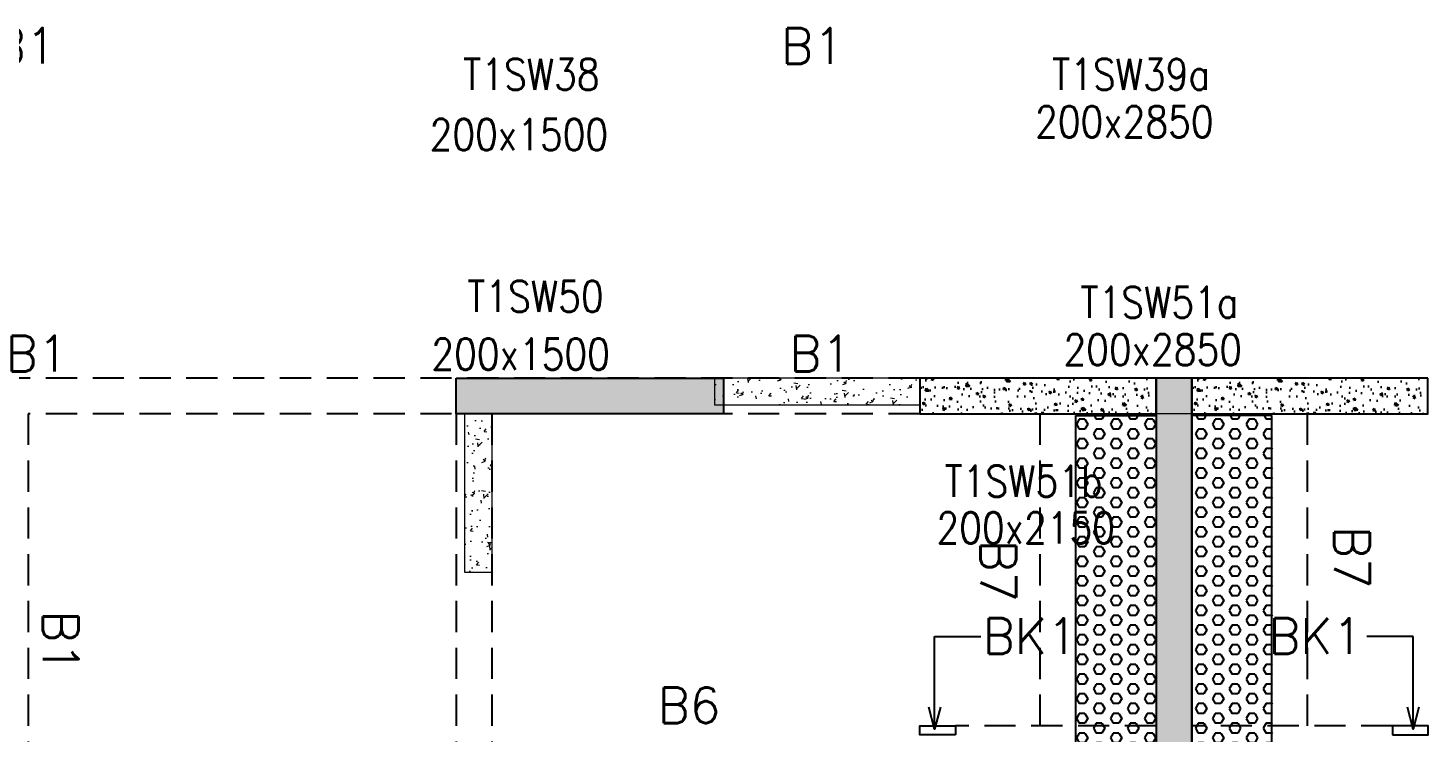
# Model space of a CAD drawing. Header units: millimetres. Extents: x 1078357 to 2594950, y -4969473 to -4636555.
# Drawn here: x 1728150 to 1736000, y -4669116 to -4665168 of the extents above; entities that cross this region are included whole.
import ezdxf

# ---------------------------------------------------------------- set-up
doc = ezdxf.new("R2010")
doc.units = ezdxf.units.MM
doc.linetypes.add('CENTER', pattern=[2, 1.25, -0.25, 0.25, -0.25])
doc.linetypes.add('HIDDEN', pattern=[0.375, 0.25, -0.125])
doc.layers.get('0').update_dxf_attribs({"lineweight": 0})
for name, color, linetype, lineweight in [('A-_ANOTDIMA_D-', 6, 'Continuous', 13), ('COL. NO.', 30, 'Continuous', 25), ('COL. SIZE', 7, 'Continuous', 25), ('RCC UPSTAND', 43, 'Continuous', 30), ('S-NON STR RCC WALL', 8, 'Continuous', 0)]:
    doc.layers.add(name, color=color, linetype=linetype, lineweight=lineweight)
for name, color, linetype in [('B-200x325', 201, 'HIDDEN'), ('B-200x375', 41, 'HIDDEN'), ('B-200x650', 241, 'HIDDEN'), ('BK1-200x650', 241, 'HIDDEN'), ('NON STR. RCC WALL', 6, 'Continuous'), ('S-COLUMN_SHEAR WALL', 1, 'Continuous'), ('SLAB FOLD', 8, 'Continuous')]:
    doc.layers.add(name, color=color, linetype=linetype)
doc.styles.add('Roman', font='romans')
doc.styles.add('ROMANS', font='romans.shx', dxfattribs={"width": 0.85})
doc.dimstyles.new('HARESH', dxfattribs={"dimtxt": 150, "dimasz": 75, "dimexe": 0, "dimexo": 0, "dimgap": 25, "dimtad": 1, "dimdec": 0, "dimdsep": 46, "dimtxsty": 'Roman', "dimblk": 'OBLIQUE', "dimcen": 225, "dimdle": 25, "dimclrd": 2, "dimclre": 2, "dimclrt": 7, "dimadec": 8, "dimazin": 1, "dimtfac": 1, "dimtdec": 0, "dimtmove": 0, "dimatfit": 0, "dimfxl": 1, "dimlwd": -1, "dimlwe": -1, "dimarcsym": 0})
pattern_1 = [(180, (602125.096, 207843.35), (-7e-15, -54.99261315), [31.75, -63.5]), (300, (602125.096, 207843.35), (47.625, 27.4963066), [31.75, -63.5]), (240, (602093.346, 207843.35), (47.625, -27.4963066), [31.75, -63.5])]

# ---------------------------------------------------------------- blocks, each defined once
blk = doc.blocks.new('_Oblique')
at = {"color": 0, "linetype": 'ByBlock', "lineweight": -2}
blk.add_line((-0.5, -0.5), (0.5, 0.5), dxfattribs=at)
blk = doc.blocks.new('G$CD63B60BD')
at = {"layer": 'COL. NO.', "linetype": 'Continuous', "style": 'ROMANS', "width": 0.85}
for s, p in [('T1SW38', (33939.5, 8565.4, -320.4)), ('T1SW39a', (37241.6, 8565.4, -320.4)), ('T1SW50', (33962.8, 7320.5, -320.4)), ('T1SW51a', (37400.7, 7287.4, -320.4)), ('T1SW51b', (36639.3, 6284.2, -320.4))]:
    blk.add_text(s, height=175, dxfattribs=at).set_placement(p)
at = {"layer": 'COL. SIZE', "linetype": 'Continuous', "style": 'ROMANS', "width": 0.85}
for s, p in [('200x1500', (33751.9, 8227.7, -320.4)), ('200x2850', (37146.7, 8299.7, -320.4)), ('200x1500', (33761.6, 6997, -320.4)), ('200x2850', (37305.9, 7021.7, -320.4)), ('200x2150', (36593.6, 6022.6, -320.4))]:
    blk.add_text(s, height=175, dxfattribs=at).set_placement(p)

msp = doc.modelspace()

# ---------------------------------------------------------------- hatches: boundary and pattern name
at = {"layer": 'RCC UPSTAND'}
h = msp.add_hatch(dxfattribs=at)
h.set_pattern_fill('AR-CONC', color=8, scale=20, angle=270)
h.set_pattern_definition([(320, (4945070.53, -2130488.24), (-12.550427, -143.4520365), [15, -165]), (265, (4945070.53, -2130488.24), (150.438427, 27.7502667), [12, -132]), (10.4514445, (4945069.48, -2130500.2), (137.887998, -115.7017693), [12.7480384, -140.2284224]), (316.1842, (4945110.53, -2130488.24), (-33.103856, -213.448266), [22.5, -247.5]), (6.6356355, (4945107.77, -2130506.03), (194.82372, -186.932389), [19.122068, -210.342752]), (261.184164, (4945110.53, -2130488.24), (194.82372, -186.932389), [18, -198]), (291, (4945100.53, -2130508.24), (-80.523778, -119.3814104), [15, -165]), (236, (4945100.53, -2130508.24), (145.030009, -48.6630664), [12, -132]), (341.4514447, (4945093.81, -2130518.19), (64.5062306, -168.0444753), [12.748038, -140.2284224]), (307.5, (4945070.525, -2130488.24), (66.57877077, -2.43197106), [0, -130.4, 0, -134, 0, -132.5]), (277.5, (4945070.525, -2130488.24), (78.8823424, -52.6139075), [0, -76.4, 0, -127.4, 0, -50.5]), (237.5, (4945070.525, -2130443.64), (-4.51097435, -106.7644872), [0, -50, 0, -156, 0, -207]), (227.5, (4945070.525, -2130423.64), (20.0209965, -116.6372339), [0, -65, 0, -103.6, 0, -147])])
h.paths.add_polyline_path([(1734474.7, -4667131.4), (1733149.7, -4667131.2), (1733149.7, -4667330.6), (1734474.7, -4667330.9)])
h = msp.add_hatch(dxfattribs=at)
h.set_pattern_fill('AR-CONC', color=8, scale=20, angle=270)
h.set_pattern_definition([(320, (4946595.53, -2130488.24), (-12.550427, -143.4520365), [15, -165]), (265, (4946595.53, -2130488.24), (150.438427, 27.7502667), [12, -132]), (10.4514445, (4946594.48, -2130500.2), (137.887998, -115.7017693), [12.7480384, -140.2284224]), (316.1842, (4946635.53, -2130488.24), (-33.103856, -213.448266), [22.5, -247.5]), (6.6356355, (4946632.77, -2130506.03), (194.82372, -186.932389), [19.122068, -210.342752]), (261.184164, (4946635.53, -2130488.24), (194.82372, -186.932389), [18, -198]), (291, (4946625.53, -2130508.24), (-80.523778, -119.3814104), [15, -165]), (236, (4946625.53, -2130508.24), (145.030009, -48.6630664), [12, -132]), (341.4514447, (4946618.81, -2130518.19), (64.5062306, -168.0444753), [12.748038, -140.2284224]), (307.5, (4946595.525, -2130488.24), (66.57877077, -2.43197106), [0, -130.4, 0, -134, 0, -132.5]), (277.5, (4946595.525, -2130488.24), (78.8823424, -52.6139075), [0, -76.4, 0, -127.4, 0, -50.5]), (237.5, (4946595.525, -2130443.64), (-4.51097435, -106.7644872), [0, -50, 0, -156, 0, -207]), (227.5, (4946595.525, -2130423.64), (20.0209965, -116.6372339), [0, -65, 0, -103.6, 0, -147])])
h.paths.add_polyline_path([(1735999.7, -4667131.4), (1734674.7, -4667131.2), (1734674.7, -4667330.6), (1735999.7, -4667330.9)])
at = {"layer": 'S-COLUMN_SHEAR WALL', "lineweight": 25}
h = msp.add_hatch(color=1, dxfattribs=at)
h.dxf.hatch_style = 1
h.paths.add_polyline_path([(1730549.7, -4667130.8), (1732049.7, -4667130.8), (1732049.7, -4667330.8), (1730549.7, -4667330.8)])
h = msp.add_hatch(color=1, dxfattribs=at)
h.dxf.hatch_style = 1
h.paths.add_polyline_path([(1734474.7, -4669280.8), (1734674.7, -4669280.8), (1734674.7, -4667130.8), (1734474.7, -4667130.8)])
at = {"layer": 'S-NON STR RCC WALL'}
h = msp.add_hatch(dxfattribs=at)
h.set_pattern_fill('AR-CONC', color=256)
h.set_pattern_definition([(50, (-4642745.6, 23291591.78), (182.184669, -15.9390855), [19.05, -209.55]), (355, (-4642745.6, 23291591.78), (-35.2434214, 191.0568452), [15.24, -167.6405842]), (100.4514447, (-4642730.41, 23291590.45), (146.9412471, 175.1177519), [16.1900088, -178.0902446]), (46.1842, (-4642745.6, 23291642.58), (271.0790409, -42.042328), [28.575, -314.325]), (96.6355576, (-4642723, 23291639.08), (237.404134, 247.4261246), [24.2850231, -267.1356082]), (351.1841512, (-4642745.6, 23291642.58), (237.404134, 247.4261246), [22.859967, -251.459732]), (21, (-4642720.2, 23291629.88), (151.6143913, -102.2651982), [19.05, -209.55]), (326, (-4642720.2, 23291629.88), (61.8020283, 184.1879661), [15.24, -167.64]), (71.451445, (-4642707.56, 23291621.36), (213.4164193, 81.9227689), [16.1900088, -178.0899376]), (37.5, (-4642745.6, 23291591.78), (3.08860325, 84.55503887), [0, -165.608, 0, -170.18, 0, -168.275]), (7.5, (-4642745.6, 23291591.78), (66.8196625, 100.18057482), [0, -97.028, 0, -161.798, 0, -64.135]), (327.5, (-4642802.24, 23291591.78), (135.59059517, -5.728744), [0, -63.5, 0, -198.12, 0, -262.89]), (317.5, (-4642827.64, 23291591.78), (148.1291814, 25.42649103), [0, -82.55, 0, -131.572, 0, -186.69])])
h.paths.add_polyline_path([(1733149.9, -4667130.8), (1731999.9, -4667130.8), (1731999.9, -4667280.9), (1733149.9, -4667280.9)])
h = msp.add_hatch(dxfattribs=at)
h.set_pattern_fill('AR-CONC', color=256, angle=180)
h.set_pattern_definition([(50, (-5720935.06, 27972320.94), (182.184669, -15.93908554), [19.05, -209.55]), (355, (-5720935.06, 27972320.94), (-35.2434214, 191.0568452), [15.24, -167.6405842]), (100.4514447, (-5720919.88, 27972319.61), (146.9412471, 175.1177519), [16.1900088, -178.0902446]), (46.1842, (-5720935.06, 27972371.74), (271.0790409, -42.042328), [28.575, -314.325]), (96.6355576, (-5720912.47, 27972368.24), (237.404134, 247.4261246), [24.2850231, -267.1356082]), (351.1841512, (-5720935.06, 27972371.74), (237.404134, 247.4261246), [22.859967, -251.459732]), (21, (-5720909.66, 27972359.04), (151.6143913, -102.2651982), [19.05, -209.55]), (326, (-5720909.66, 27972359.04), (61.8020283, 184.1879661), [15.24, -167.64]), (71.451445, (-5720897.02, 27972350.52), (213.4164193, 81.9227689), [16.1900088, -178.0899376]), (37.5, (-5720935.06, 27972320.94), (3.08860325, 84.55503887), [0, -165.608, 0, -170.18, 0, -168.275]), (7.5, (-5720935.06, 27972320.94), (66.8196625, 100.18057482), [0, -97.028, 0, -161.798, 0, -64.135]), (327.5, (-5720991.7, 27972320.94), (135.59059517, -5.72874399), [0, -63.5, 0, -198.12, 0, -262.89]), (317.5, (-5721017.1, 27972320.94), (148.1291814, 25.42649103), [0, -82.55, 0, -131.572, 0, -186.69])])
h.paths.add_polyline_path([(1730599.9, -4667330.9), (1730749.9, -4667330.9), (1730749.9, -4668220.8), (1730599.9, -4668220.8)])
at = {"layer": 'SLAB FOLD', "ltscale": 1000}
h = msp.add_hatch(dxfattribs=at)
h.set_pattern_fill('HEX', color=8, scale=10, angle=180)
h.set_pattern_definition(pattern_1)
h.paths.add_polyline_path([(1734474.8, -4667341.4), (1734024.8, -4667341.4), (1734024.8, -4669280.8), (1734474.8, -4669280.8)])
h = msp.add_hatch(dxfattribs=at)
h.set_pattern_fill('HEX', color=8, scale=10, angle=180)
h.set_pattern_definition(pattern_1)
h.paths.add_polyline_path([(1734675.2, -4667341.4), (1735125.2, -4667341.4), (1735125.2, -4669280.8), (1734675.2, -4669280.8)])

# ---------------------------------------------------------------- linework, layer by layer
at = {"color": 2, "linetype": 'CENTER', "ltscale": 700, "elevation": 0}
msp.add_lwpolyline([(1734474.7, -4669280.8), (1734674.7, -4669280.8), (1734674.7, -4667330.8), (1734474.7, -4667330.8)], close=True, dxfattribs=at)
at = {"layer": 'B-200x375', "ltscale": 700}
for p, q in [((1733824.7, -4669081, 0), (1733824.7, -4667331, 0)), ((1735324.9, -4669081, 0), (1735324.9, -4667331, 0))]:
    msp.add_line(p, q, dxfattribs=at)
at = {"layer": 'B-200x375', "linetype": 'Continuous', "ltscale": 700}
for p, q in [((1734024.7, -4669081, 0), (1734024.7, -4667341.6, 0)), ((1735124.9, -4669081, 0), (1735124.9, -4667341.6, 0))]:
    msp.add_line(p, q, dxfattribs=at)
at = {"layer": 'B-200x650', "linetype": 'HIDDEN', "ltscale": 700}
for p, q in [((1733149.9, -4667130.9, 0), (1722293.2, -4667130.9, 0)), ((1733149.9, -4667330.9, 0), (1728149.9, -4667330.9, 0)), ((1728149.9, -4667330.9, 0), (1728149.9, -4669580.8, 0)), ((1730549.9, -4667330.9, 0), (1730549.9, -4673780.8, 0)), ((1730749.9, -4667330.9, 0), (1730749.9, -4673780.8, 0)), ((1734474.9, -4669080.8, 0), (1733349.9, -4669080.8, 0)), ((1735799.9, -4669080.8, 0), (1734674.9, -4669080.8, 0))]:
    msp.add_line(p, q, dxfattribs=at)
at = {"layer": 'BK1-200x650', "linetype": 'Continuous', "ltscale": 700, "elevation": 0}
for points in [[(1733349.9, -4669130.9), (1733149.9, -4669130.9), (1733149.9, -4669080.7), (1733349.9, -4669080.7)], [(1735799.9, -4669130.9), (1735999.9, -4669130.9), (1735999.9, -4669080.7), (1735799.9, -4669080.7)]]:
    msp.add_lwpolyline(points, close=True, dxfattribs=at)
at = {"layer": 'NON STR. RCC WALL', "elevation": 0}
for points in [[(1734474.7, -4667131.4), (1733149.7, -4667131.2), (1733149.7, -4667330.6), (1734474.7, -4667330.9)], [(1735999.7, -4667131.4), (1734674.7, -4667131.2), (1734674.7, -4667330.6), (1735999.7, -4667330.9)]]:
    msp.add_lwpolyline(points, close=True, dxfattribs=at)
at = {"layer": 'S-COLUMN_SHEAR WALL', "color": 1, "lineweight": 25, "elevation": 0}
for points in [[(1730549.7, -4667130.8), (1732049.7, -4667130.8), (1732049.7, -4667330.8), (1730549.7, -4667330.8)], [(1734474.7, -4669280.8), (1734674.7, -4669280.8), (1734674.7, -4667130.8), (1734474.7, -4667130.8)]]:
    msp.add_lwpolyline(points, close=True, dxfattribs=at)
at = {"layer": 'S-NON STR RCC WALL', "ltscale": 700, "elevation": 0}
for points in [[(1733149.9, -4667130.8), (1731999.9, -4667130.8), (1731999.9, -4667280.9), (1733149.9, -4667280.9)], [(1730599.9, -4667330.9), (1730749.9, -4667330.9), (1730749.9, -4668220.8), (1730599.9, -4668220.8)]]:
    msp.add_lwpolyline(points, close=True, dxfattribs=at)
at = {"layer": 'SLAB FOLD', "color": 8, "ltscale": 1000, "elevation": 0}
for points in [[(1734024.7, -4667341.4), (1734474.7, -4667341.4), (1734474.7, -4669280.8), (1734024.7, -4669280.8)], [(1735125, -4667341.4), (1734674.8, -4667341.4), (1734674.8, -4669280.8), (1735125, -4669280.8)]]:
    msp.add_lwpolyline(points, close=True, dxfattribs=at)

# ---------------------------------------------------------------- block references
at = {"layer": 'A-_ANOTDIMA_D-', "color": 2, "ltscale": 700}
msp.add_blockref('G$CD63B60BD', (1696650, -4674080.9, 0), dxfattribs=at)

# ---------------------------------------------------------------- texts
at = {"layer": 'B-200x325', "linetype": 'Continuous', "ltscale": 700, "style": 'ROMANS'}
msp.add_text('B6', height=200, rotation=359.99945, dxfattribs=at).set_placement((1731680.3, -4669065.7, -2.7))
at = {"layer": 'B-200x375', "linetype": 'Continuous', "ltscale": 700, "style": 'ROMANS'}
for p in [(1735473.9, -4667960.2, -2.7), (1733489.9, -4668036.6, -2.7)]:
    msp.add_text('B7', height=200, rotation=269.99906, dxfattribs=at).set_placement(p)
at = {"layer": 'B-200x650', "linetype": 'HIDDEN', "ltscale": 500, "style": 'ROMANS'}
for rotation, p in [(359.99906, (1727957.4, -4665367.9, -2.7)), (359.99906, (1732372.7, -4665368, -2.7)), (0.00094, (1728024.3, -4667093.6, -2.7)), (0.00094, (1732418.3, -4667093.6, -2.7)), (269.99906, (1728233, -4668432.8, -2.7))]:
    msp.add_text('B1', height=200, rotation=rotation, dxfattribs=at).set_placement(p)
at = {"layer": 'BK1-200x650', "linetype": 'Continuous', "ltscale": 700, "style": 'ROMANS'}
for rotation, p in [(0.00094, (1733503, -4668678.2, -2.7)), (359.99906, (1735103.9, -4668678.2, -2.7))]:
    msp.add_text('BK1', height=200, rotation=rotation, dxfattribs=at).set_placement(p)

# ---------------------------------------------------------------- leaders
at = {"layer": 'BK1-200x650', "linetype": 'Continuous', "ltscale": 700}
for points in [[(1733233.4, -4669100.6, 0), (1733233.4, -4668580.5, 0), (1733492.3, -4668580.5, 0)], [(1735916.4, -4669100.6, 0), (1735916.4, -4668580.5, 0), (1735657.6, -4668580.5, 0)]]:
    msp.add_leader(points, dimstyle='HARESH', override={"dimasz": 125, "dimgap": 25, "dimtad": 0, "dimldrblk": 'Open30'}, dxfattribs=at)

doc.saveas('drawing.dxf')
